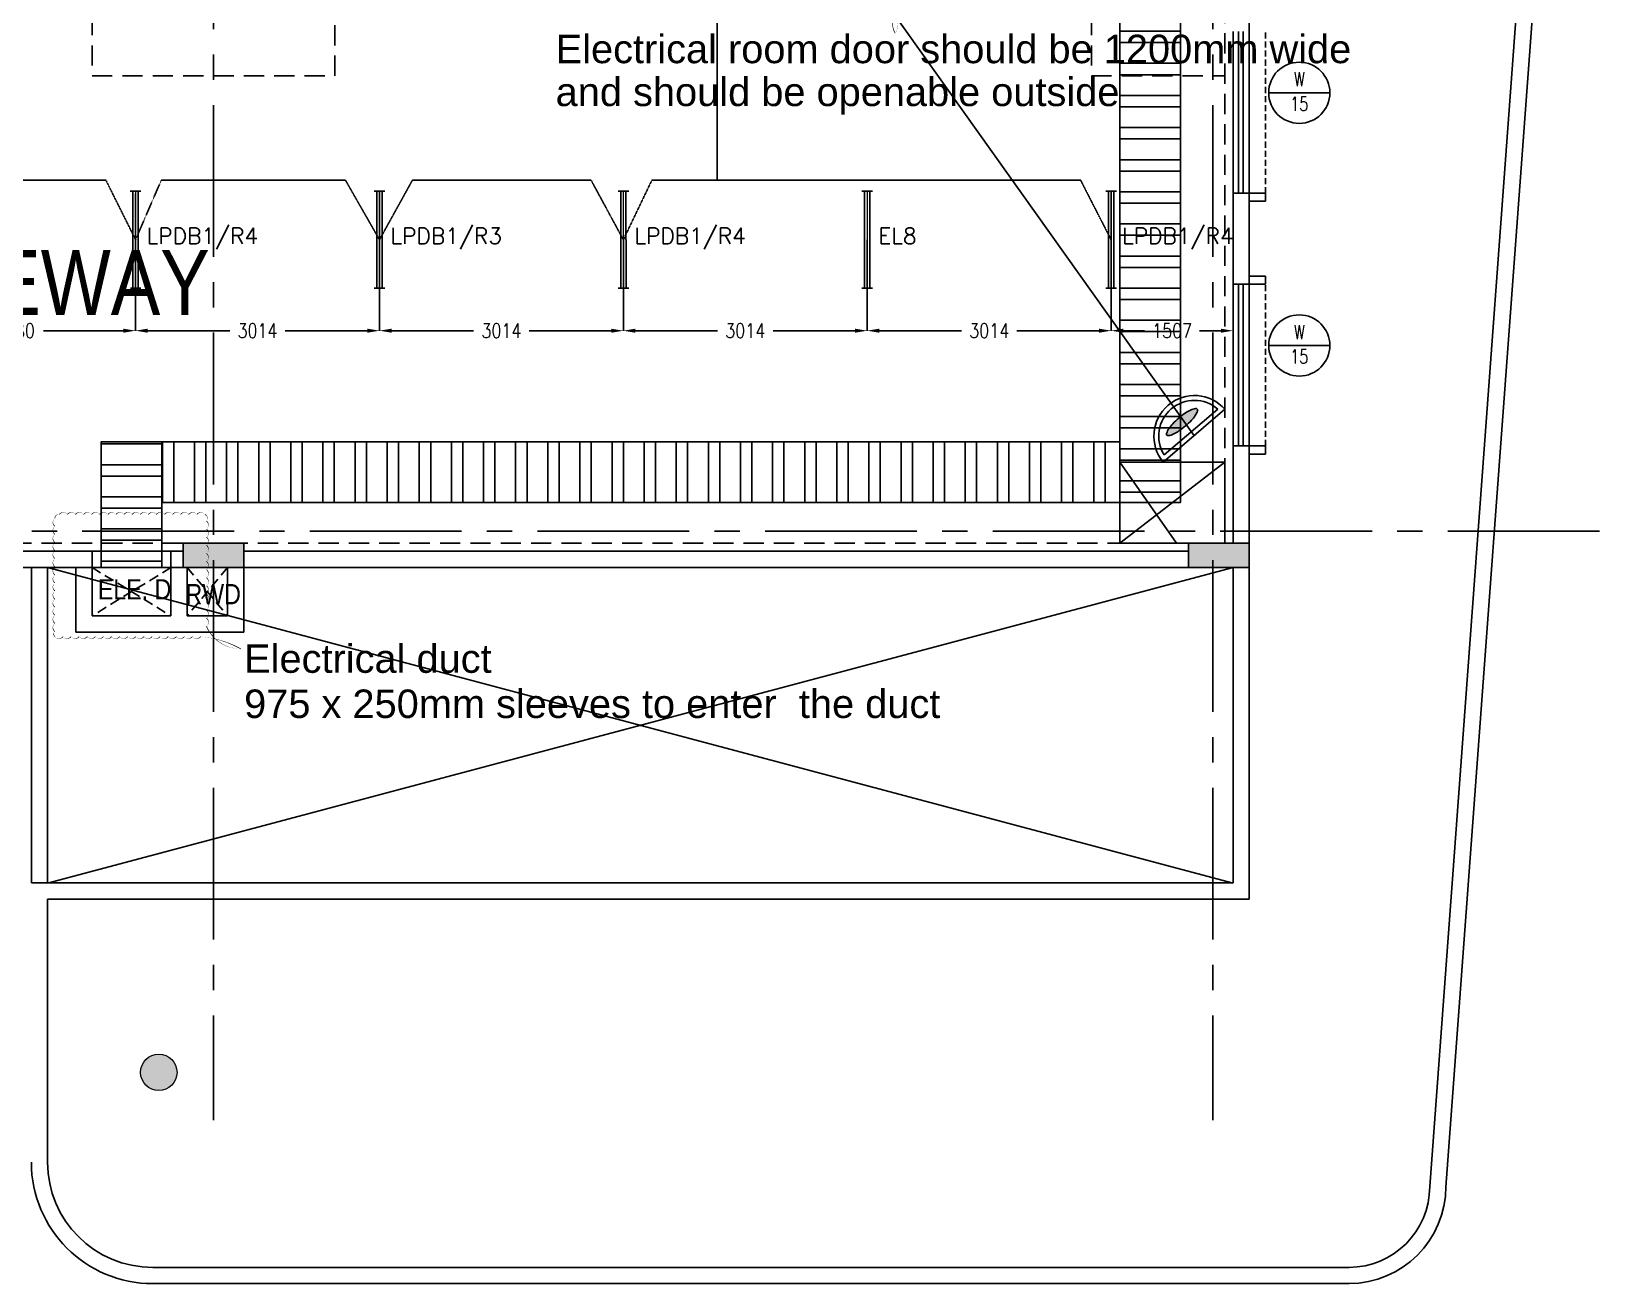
# Model space of a CAD drawing. Header units: millimetres. Extents: x 9951103 to 10069403, y -1438285 to -1363322.
# Drawn here: x 10024532 to 10043911, y -1432343 to -1416869 of the extents above; entities that cross this region are included whole.
import ezdxf
from ezdxf.enums import TextEntityAlignment as Align

# ---------------------------------------------------------------- set-up
doc = ezdxf.new("R2010")
doc.units = ezdxf.units.MM
doc.header["$MEASUREMENT"] = 0
doc.header["$PDMODE"] = 35
for name, pattern in [('CENTER2', [1.125, 0.75, -0.125, 0.125, -0.125]), ('DASHED', [0.75, 0.5, -0.25]), ('HIDDEN', [0.375, 0.25, -0.125]), ('HIDDEN2', [0.1875, 0.125, -0.0625])]:
    doc.linetypes.add(name, pattern=pattern)
for name, color, linetype in [('A-ABOV', 8, 'HIDDEN2'), ('A-GRID-100', 5, 'CENTER2'), ('A-ROOF-XLHT', 8, 'Continuous'), ('A-SYMB-OPNS', 8, 'Continuous'), ('A-TEXT-NOTE-100', 4, 'Continuous'), ('A-WALL-LOW', 8, 'Continuous'), ('A-WALL-MSNY', 3, 'Continuous'), ('A-WNDW', 4, 'Continuous'), ('Cable Tray Routing layout', 1, 'Continuous'), ('CCTV', 120, 'Continuous'), ('CCTV & PA LAYOUT', 21, 'Continuous'), ('ELE-CONDUIT', 8, 'DASHED'), ('Light', 142, 'Continuous'), ('POWER CONDUIT', 7, 'Continuous'), ('S TRUSS', 6, 'Continuous'), ('S-BEAM', 6, 'Continuous'), ('S-BEAMDASH', 4, 'HIDDEN'), ('S-COL', 200, 'Continuous'), ('S-CUTOUT', 11, 'Continuous'), ('S-GRID', 8, 'CENTER2'), ('S-HATH-CONC', 253, 'Continuous'), ('S-MIS', 8, 'Continuous')]:
    doc.layers.add(name, color=color, linetype=linetype)
for name, color, linetype, lineweight in [('ELE', 7, 'Continuous', 25), ('STR COL', 200, 'Continuous', 15), ('STR HATCH', 25, 'Continuous', 15)]:
    doc.layers.add(name, color=color, linetype=linetype, lineweight=lineweight)
doc.styles.add('ARIAL', font='arial.ttf', dxfattribs={"width": 0.8})
doc.styles.add('Ground$0$SIMPLEX', font='simplex.shx')
doc.styles.add('ROMANS-TITLE', font='ROMANS.shx', dxfattribs={"width": 0.8})
doc.styles.get("Standard").update_dxf_attribs({"font": 'arial.ttf'})
doc.dimstyles.new('A-100-DIM-INT', dxfattribs={"dimscale": 100, "dimtxt": 1.8, "dimasz": 1.5, "dimexe": 0, "dimexo": 0, "dimgap": 1, "dimtad": 0, "dimdec": 0, "dimdsep": 46, "dimtxsty": 'ROMANS-TITLE', "dimcen": 0.025, "dimclrd": 8, "dimclre": 8, "dimclrt": 7, "dimazin": 2, "dimtfac": 1, "dimtdec": 0, "dimtix": 1, "dimtmove": 2, "dimatfit": 3, "dimfxl": 1, "dimtolj": 1, "dimtzin": 0, "dimarcsym": 0})

# ---------------------------------------------------------------- blocks, each defined once
blk = doc.blocks.new('A-DOOR-NO-1')
at = {"layer": 'A-SYMB-OPNS'}
blk.add_line((-350, 0), (350, 0), dxfattribs=at)
blk.add_circle((0, 0), 350, dxfattribs=at)
at = {"layer": 'A-SYMB-OPNS', "style": 'ROMANS-TITLE', "width": 0.75}
for tag, p in [('TYPE', (0, 154)), ('DOOR-NO', (0, -127))]:
    blk.add_attdef(tag, text='', height=160, dxfattribs=at).set_placement(p, align=Align.MIDDLE)
blk = doc.blocks.new('A$C3E527FA5')
at = {"layer": 'S-HATH-CONC'}
for points in [[(63494.5, 6830.8), (64244.5, 6830.8), (64244.5, 7130.8), (63494.5, 7130.8)], [(75919.1, 6830.8), (76669.1, 6830.8), (76669.1, 7130.8), (75919.1, 7130.8)]]:
    blk.add_hatch(color=8, dxfattribs=at).paths.add_polyline_path(points)
at = {"layer": 'A-GRID-100', "color": 8, "linetype": 'CENTER2', "ltscale": 2500}
for p, q in [((63869.5, 54731.7), (63869.5, 2245.6)), ((76219.1, 54731.7), (76219.1, 2245.6)), ((80999.3, 7280.1), (1006.7, 7280.1))]:
    blk.add_line(p, q, dxfattribs=at)
at = {"layer": 'A-WALL-MSNY', "color": 8}
blk.add_line((76669.1, 7030.8), (76669.1, 6830.8), dxfattribs=at)
at = {"layer": 'S-COL', "color": 8}
for points in [[(63494.5, 6830.8), (64244.5, 6830.8), (64244.5, 7130.8), (63494.5, 7130.8)], [(75919.1, 6830.8), (76669.1, 6830.8), (76669.1, 7130.8), (75919.1, 7130.8)]]:
    blk.add_lwpolyline(points, close=True, dxfattribs=at)
blk = doc.blocks.new('A$C38CA724D')
at = {"layer": 'S-GRID', "color": 8, "linetype": 'CENTER2', "ltscale": 2500}
for p, q in [((63869.5, 54731.7), (63869.5, 0)), ((76219.1, 54731.7), (76219.1, 0)), ((80999.3, 7280.1), (1006.7, 7280.1))]:
    blk.add_line(p, q, dxfattribs=at)
blk = doc.blocks.new('REV COL LAYOUT')
at = {"layer": 'STR HATCH'}
for points in [[(55963, -35327), (56713, -35327), (56713, -35027), (55963, -35027)], [(68388, -35327), (69138, -35327), (69138, -35027), (68388, -35027)]]:
    blk.add_hatch(color=8, dxfattribs=at).paths.add_polyline_path(points)
h = blk.add_hatch(color=8, dxfattribs=at)
edge = h.paths.add_edge_path()
edge.add_arc((55663, -41567), 225, 0, 360)
at = {"layer": 'STR COL', "color": 8}
for points in [[(55963, -35327), (56713, -35327), (56713, -35027), (55963, -35027)], [(68388, -35327), (69138, -35327), (69138, -35027), (68388, -35027)]]:
    blk.add_lwpolyline(points, close=True, dxfattribs=at)
blk.add_circle((55663, -41567), 225, dxfattribs=at)
blk.add_circle((55663, -41567), 225, dxfattribs=at)
blk = doc.blocks.new('A$C1FD4616B')
at = {"layer": 'S-MIS', "color": 8}
for p, q in [((69946, 10770), (71781, 35619)), ((70146, 10762), (71982, 35619)), ((52666, 16021), (52666, 18419)), ((67516, 18420), (67516, 14520)), ((67716, 18420), (67716, 14320)), ((67716, 16220), (67716, 14320)), ((52666, 14520), (52666, 16021)), ((52666, 14520), (67516, 14520)), ((52866, 11069), (52866, 14320)), ((52866, 14320), (67716, 14320)), ((54166, 9769), (68951, 9769)), ((54166, 9569), (68951, 9569))]:
    blk.add_line(p, q, dxfattribs=at)
for centre, radius, start, end in [((54166, 11069), 1500, 180, 270), ((54166, 11069), 1300, 180, 270), ((68946, 10770), 1000, 270, 0), ((68946, 10770), 1200, 270, 0)]:
    blk.add_arc(centre, radius, start, end, dxfattribs=at)
blk = doc.blocks.new('FTL')
at = {"color": 30}
for p, q in [((-757, 75), (-757, -73)), ((-757, 38), (600, 36)), ((600, 74), (600, -75)), ((-757, -36), (600, -37))]:
    blk.add_line(p, q, dxfattribs=at)
at = {"color": 30, "ltscale": 450, "const_width": 20}
blk.add_lwpolyline([(-757, 1), (600, -1)], dxfattribs=at)
at = {"color": 30}
for tag, p in [('TYPE', (568, 0, 0)), ('WATTS', (568, -6, 0))]:
    blk.add_attdef(tag, p, '', height=2.5, dxfattribs=at)
blk = doc.blocks.new('*D163')
at = {"color": 8, "lineweight": -2}
for p, q in [((10037874, -1419444), (10037874, -1420568)), ((10039381, -1419444), (10039381, -1420568)), ((10038024, -1420568), (10038288, -1420568)), ((10039231, -1420568), (10038968, -1420568))]:
    blk.add_line(p, q, dxfattribs=at)
at = {"color": 8}
for points in [[(10038024, -1420543), (10038024, -1420593), (10037874, -1420568)], [(10039231, -1420593), (10039231, -1420543), (10039381, -1420568)]]:
    blk.add_solid(points, dxfattribs=at)
at = {"layer": 'Defpoints', "color": 0}
for p in [(10037874, -1419444), (10039381, -1419444), (10039381, -1420568)]:
    blk.add_point(p, dxfattribs=at)
at = {"color": 7, "insert": (10038628, -1420568), "char_height": 180, "attachment_point": 5, "style": 'ROMANS-TITLE'}
blk.add_mtext('\\A1;1507', dxfattribs=at)
blk = doc.blocks.new('*D164')
at = {"color": 8, "lineweight": -2}
for p, q in [((10034861, -1419444), (10034861, -1420568)), ((10037874, -1419444), (10037874, -1420568)), ((10035011, -1420568), (10036024, -1420568)), ((10037724, -1420568), (10036711, -1420568))]:
    blk.add_line(p, q, dxfattribs=at)
at = {"color": 8}
for points in [[(10035011, -1420543), (10035011, -1420593), (10034861, -1420568)], [(10037724, -1420593), (10037724, -1420543), (10037874, -1420568)]]:
    blk.add_solid(points, dxfattribs=at)
at = {"layer": 'Defpoints', "color": 0}
for p in [(10034861, -1419444), (10037874, -1419444), (10034861, -1420568)]:
    blk.add_point(p, dxfattribs=at)
at = {"color": 7, "insert": (10036368, -1420568), "char_height": 180, "attachment_point": 5, "style": 'ROMANS-TITLE'}
blk.add_mtext('\\A1;3014', dxfattribs=at)
blk = doc.blocks.new('*D165')
at = {"color": 8, "lineweight": -2}
for p, q in [((10031847, -1419444), (10031847, -1420568)), ((10034861, -1419444), (10034861, -1420568)), ((10031997, -1420568), (10033011, -1420568)), ((10034711, -1420568), (10033697, -1420568))]:
    blk.add_line(p, q, dxfattribs=at)
at = {"color": 8}
for points in [[(10031997, -1420543), (10031997, -1420593), (10031847, -1420568)], [(10034711, -1420593), (10034711, -1420543), (10034861, -1420568)]]:
    blk.add_solid(points, dxfattribs=at)
at = {"layer": 'Defpoints', "color": 0}
for p in [(10031847, -1419444), (10034861, -1419444), (10031847, -1420568)]:
    blk.add_point(p, dxfattribs=at)
at = {"color": 7, "insert": (10033354, -1420568), "char_height": 180, "attachment_point": 5, "style": 'ROMANS-TITLE'}
blk.add_mtext('\\A1;3014', dxfattribs=at)
blk = doc.blocks.new('*D166')
at = {"color": 8, "lineweight": -2}
for p, q in [((10028834, -1419444), (10028834, -1420568)), ((10031847, -1419444), (10031847, -1420568)), ((10028984, -1420568), (10029997, -1420568)), ((10031697, -1420568), (10030684, -1420568))]:
    blk.add_line(p, q, dxfattribs=at)
at = {"color": 8}
for points in [[(10028984, -1420543), (10028984, -1420593), (10028834, -1420568)], [(10031697, -1420593), (10031697, -1420543), (10031847, -1420568)]]:
    blk.add_solid(points, dxfattribs=at)
at = {"layer": 'Defpoints', "color": 0}
for p in [(10028834, -1419444), (10031847, -1419444), (10028834, -1420568)]:
    blk.add_point(p, dxfattribs=at)
at = {"color": 7, "insert": (10030340, -1420568), "char_height": 180, "attachment_point": 5, "style": 'ROMANS-TITLE'}
blk.add_mtext('\\A1;3014', dxfattribs=at)
blk = doc.blocks.new('*D167')
at = {"color": 8, "lineweight": -2}
for p, q in [((10025819, -1418871), (10025819, -1420568)), ((10028834, -1419444), (10028834, -1420568)), ((10025969, -1420568), (10026983, -1420568)), ((10028684, -1420568), (10027670, -1420568))]:
    blk.add_line(p, q, dxfattribs=at)
at = {"color": 8}
for points in [[(10025969, -1420543), (10025969, -1420593), (10025819, -1420568)], [(10028684, -1420593), (10028684, -1420543), (10028834, -1420568)]]:
    blk.add_solid(points, dxfattribs=at)
at = {"layer": 'Defpoints', "color": 0}
for p in [(10025819, -1418871), (10028834, -1419444), (10025819, -1420568)]:
    blk.add_point(p, dxfattribs=at)
at = {"color": 7, "insert": (10027326, -1420568), "char_height": 180, "attachment_point": 5, "style": 'ROMANS-TITLE'}
blk.add_mtext('\\A1;3014', dxfattribs=at)
blk = doc.blocks.new('*D168')
at = {"color": 8, "lineweight": -2}
for p, q in [((10025819, -1418871), (10025819, -1420568)), ((10022839, -1419444), (10022839, -1420568)), ((10022989, -1420568), (10023975, -1420568)), ((10025669, -1420568), (10024683, -1420568))]:
    blk.add_line(p, q, dxfattribs=at)
at = {"color": 8}
for points in [[(10022989, -1420543), (10022989, -1420593), (10022839, -1420568)], [(10025669, -1420593), (10025669, -1420543), (10025819, -1420568)]]:
    blk.add_solid(points, dxfattribs=at)
at = {"layer": 'Defpoints', "color": 0}
for p in [(10025819, -1418871), (10022839, -1419444), (10022839, -1420568)]:
    blk.add_point(p, dxfattribs=at)
at = {"color": 7, "insert": (10024329, -1420568), "char_height": 180, "attachment_point": 5, "style": 'ROMANS-TITLE'}
blk.add_mtext('\\A1;2980', dxfattribs=at)
blk = doc.blocks.new('CD54F')
at = {"layer": 'CCTV'}
h = blk.add_hatch(color=1, dxfattribs=at)
edge = h.paths.add_edge_path()
edge.add_arc((-0.16, -32.88), 47.72, 90, 96.12942)
edge.add_arc((-2.54, -10.69), 25.4, 96.12942, 104.53445)
edge.add_arc((-6.12, 3.12), 11.13, 104.53445, 122.04273)
edge.add_arc((-11.44, 11.63), 1.1, 122.04273, 180)
edge.add_arc((-11.44, 11.63), 1.1, 180, 237.95727)
edge.add_arc((-6.12, 20.13), 11.13, 237.95727, 255.46555)
edge.add_arc((-2.54, 33.94), 25.4, 255.46555, 263.87058)
edge.add_arc((-0.16, 56.13), 47.72, 263.87058, 270)
edge.add_arc((-0.16, 56.13), 47.72, 270, 276.12942)
edge.add_arc((2.23, 33.94), 25.4, 276.12942, 284.53445)
edge.add_arc((5.81, 20.13), 11.13, 284.53445, 302.04273)
edge.add_arc((11.13, 11.63), 1.1, 302.04273, 360)
edge.add_arc((11.13, 11.63), 1.1, 360, 417.95727)
edge.add_arc((5.81, 3.12), 11.13, 57.95727, 75.46555)
edge.add_arc((2.23, -10.69), 25.4, 75.46555, 83.87058)
edge.add_arc((-0.16, -32.88), 47.72, 83.87058, 90)
at = {"layer": 'CCTV', "color": 1}
for p, q in [((-25.19, 0.38), (25.19, 0.38)), ((-21.93, 3.38), (21.93, 3.38))]:
    blk.add_line(p, q, dxfattribs=at)
blk.add_lwpolyline([(-0.16, 14.84, 0.026751), (-5.25, 14.56, 0.03669), (-8.91, 13.9, 0.076543), (-12.03, 12.56, 0.258419), (-12.54, 11.63, 0.258419), (-12.03, 10.69, 0.076543), (-8.91, 9.36, 0.03669), (-5.25, 8.69, 0.026751), (-0.16, 8.42, 0.026751), (4.94, 8.69, 0.03669), (8.6, 9.36, 0.076543), (11.71, 10.69, 0.258419), (12.23, 11.63, 0.258419), (11.71, 12.56, 0.076543), (8.6, 13.9, 0.03669), (4.94, 14.56, 0.026751)], format="xyb", close=True, dxfattribs=at)
for radius, start, end in [(25.19, 0.86838, 179.13162), (22.19, 8.76656, 171.23344)]:
    blk.add_arc((0, 0), radius, start, end, dxfattribs=at)

msp = doc.modelspace()

# ---------------------------------------------------------------- hatches: boundary and pattern name
at = {"layer": 'Cable Tray Routing layout'}
h = msp.add_hatch(dxfattribs=at)
h.set_pattern_fill('STEEL', color=140, scale=125, angle=135, style=0)
h.set_pattern_definition([(180, (9986427.5, -2582489.4), (0, -396.875), []), (180, (9986287.2, -2582629.7), (0, -396.875), [])])
h.paths.add_polyline_path([(10037981.3, -1422692.9), (10037981.3, -1415792.9), (10038731.3, -1415792.9), (10038731.3, -1422692.9)])
h = msp.add_hatch(dxfattribs=at)
h.set_pattern_fill('STEEL', color=140, scale=125, angle=135, style=0)
h.set_pattern_definition([(180, (9973840.2, -2588639.38), (-2e-14, -396.875), []), (180, (9973699.9, -2588779.7), (-2e-14, -396.875), [])])
h.paths.add_polyline_path([(10025394, -1421942.9), (10025394, -1423494.4), (10026144, -1423494.4), (10026144, -1421942.9)])
h = msp.add_hatch(dxfattribs=at)
h.set_pattern_fill('STEEL', color=140, scale=125, angle=45, style=0)
h.set_pattern_definition([(90, (8861859.5, -1370389.17), (-396.875, 0), []), (90, (8861719.17, -1370248.85), (-396.875, 0), [])])
h.paths.add_polyline_path([(10026144, -1421942.9), (10026144, -1422692.9), (10037981.3, -1422692.9), (10037981.3, -1421942.9)])

# ---------------------------------------------------------------- linework, layer by layer
at = {"color": 8}
msp.add_lwpolyline([(10039581.3, -1423492.9), (10027156.7, -1423493.7), (10027156.7, -1424292.2), (10025081.3, -1424292.2), (10025081.3, -1423493.7), (10016656.6, -1423493.7), (10016656.6, -1424292.2), (10015906.6, -1424292.2), (10015906.6, -1423492.9), (10006231.5, -1423493.7), (10006231.5, -1424292.2), (10005481.5, -1424292.2), (10005481.5, -1423192.9), (10006031.5, -1423192.9), (10006031.5, -1386392.2), (10006031.5, -1386392.2), (10006031.5, -1385392.2), (10006031.5, -1385392.2), (10006031.5, -1380092.6), (10025081.3, -1380092.6), (10025081.3, -1379294.1), (10027156.7, -1379294.1), (10027156.7, -1380093.4), (10039581.3, -1380093.4)], close=True, dxfattribs=at)
at = {"layer": 'A-ABOV', "color": 8, "ltscale": 600}
for p, q in [((10039781.3, -1418868.8), (10039781.3, -1416869.2)), ((10039781.3, -1421991.7), (10039781.3, -1419992.1))]:
    msp.add_line(p, q, dxfattribs=at)
at = {"layer": 'A-ROOF-XLHT', "color": 8, "linetype": 'DASHED', "ltscale": 250}
for p, q in [((10025281.3, -1423493), (10026256.7, -1424092.2)), ((10026256.7, -1423493.7), (10025281.3, -1424092.2)), ((10026456.7, -1423493), (10026956.7, -1424092.2)), ((10026956.7, -1423493), (10026456.7, -1424092.2))]:
    msp.add_line(p, q, dxfattribs=at)
at = {"layer": 'A-WALL-LOW'}
for p, q in [((10037981.3, -1422190.9), (10038681.3, -1423192.9)), ((10039281.2, -1422190.9), (10037981.3, -1423192.9)), ((10037981.3, -1422190.9), (10038681.3, -1423192.9)), ((10039281.2, -1422190.9), (10037981.3, -1423192.9))]:
    msp.add_line(p, q, dxfattribs=at)
at = {"layer": 'A-WALL-MSNY', "color": 8}
for p, q in [((10039381.3, -1418868.8), (10039581.3, -1418868.8)), ((10039381.3, -1419992.1), (10039381.3, -1418868.8)), ((10039581.3, -1418868.8), (10039781.3, -1418868.8)), ((10039581.3, -1419892.1), (10039581.3, -1418968.8)), ((10039581.3, -1418968.8), (10039781.3, -1418968.8)), ((10039781.3, -1418868.8), (10039781.3, -1418968.8)), ((10039581.3, -1419892.1), (10039781.3, -1419892.1)), ((10039781.3, -1419992.1), (10039781.3, -1419892.1)), ((10039381.3, -1419992.1), (10039781.3, -1419992.1)), ((10039381.3, -1419992.1), (10039581.3, -1419992.1)), ((10039381.3, -1421991.7), (10039781.3, -1421991.7)), ((10039381.3, -1423192.9), (10039381.3, -1421991.7)), ((10039581.3, -1423192.9), (10039581.3, -1421991.7)), ((10039781.3, -1421991.7), (10039781.3, -1422091.7)), ((10039581.3, -1422091.7), (10039781.3, -1422091.7)), ((10016656.6, -1423293.7), (10026406.7, -1423293.7)), ((10027156.7, -1423293.7), (10038831.3, -1423293.7)), ((10016656.6, -1423493.7), (10025081.3, -1423493.7)), ((10025081.3, -1423493.7), (10025081.3, -1424292.2)), ((10026256.7, -1423493), (10025281.3, -1423493)), ((10025281.3, -1423493), (10025281.3, -1424092.2)), ((10026256.7, -1423493.7), (10026256.7, -1424092.2)), ((10026456.7, -1423493), (10026456.7, -1424092.2)), ((10026956.7, -1423493), (10026956.7, -1424092.2)), ((10027156.7, -1423493.7), (10027156.7, -1424292.2)), ((10038831.3, -1423493.7), (10027156.7, -1423493.7)), ((10026256.7, -1424092.2), (10025281.3, -1424092.2)), ((10026956.7, -1424092.2), (10026456.7, -1424092.2)), ((10025081.3, -1424292.2), (10027156.7, -1424292.2))]:
    msp.add_line(p, q, dxfattribs=at)
at = {"layer": 'A-WNDW', "color": 8}
for p, q in [((10039381.3, -1418868.8), (10039381.3, -1416869.2)), ((10039449.7, -1418868.8), (10039449.7, -1416869.2)), ((10039505.4, -1418868.8), (10039505.4, -1416869.2)), ((10039381.3, -1419992.1), (10039381.3, -1421991.7)), ((10039449.7, -1419992.1), (10039449.7, -1421991.7)), ((10039505.4, -1419992.1), (10039505.4, -1421991.7))]:
    msp.add_line(p, q, dxfattribs=at)
at = {"layer": 'Cable Tray Routing layout', "color": 140}
for points in [[(10037981.3, -1422692.9), (10037981.3, -1415792.9), (10038731.3, -1415792.9), (10038731.3, -1422692.9)], [(10025394, -1423494.4), (10025394, -1421942.9), (10026144, -1421942.9), (10026144, -1423494.4)], [(10026144, -1421942.9), (10037981.3, -1421942.9), (10037981.3, -1422692.9), (10026144, -1422692.9)]]:
    msp.add_lwpolyline(points, close=True, dxfattribs=at)
at = {"layer": 'ELE', "color": 7}
msp.add_lwpolyline([(10035308.3, -1416600.5, 0, 10, 0.4951981), (10035207.6, -1416892.8, 0, 10, 0.4985382), (10035108.3, -1416600.5, 0, 10, -0.5)], format="xyseb", dxfattribs=at)
msp.add_lwpolyline([(10024822.7, -1424347.5, 0, 10, 0.5), (10024922.7, -1424347.5, 0, 10, 0.5), (10025022.7, -1424347.5, 0, 10, 0.5), (10025122.7, -1424347.5, 0, 10, 0.5), (10025222.7, -1424347.5, 0, 10, 0.5), (10025322.7, -1424347.5, 0, 10, 0.5), (10025422.7, -1424347.5, 0, 10, 0.5), (10025522.7, -1424347.5, 0, 10, 0.5), (10025622.7, -1424347.5, 0, 10, 0.5), (10025722.7, -1424347.5, 0, 10, 0.5), (10025822.7, -1424347.5, 0, 10, 0.5), (10025922.7, -1424347.5, 0, 10, 0.5), (10026022.7, -1424347.5, 0, 10, 0.5), (10026122.7, -1424347.5, 0, 10, 0.5), (10026222.7, -1424347.5, 0, 10, 0.5), (10026322.7, -1424347.5, 0, 10, 0.5), (10026422.7, -1424347.5, 0, 10, 0.5), (10026522.7, -1424347.5, 0, 10, 0.5), (10026622.7, -1424347.5, 0, 10, -0.1080363), (10027118.5, -1424499, 0, 10, -0.3011911), (10026695.1, -1424219.9, 0, 10, 0.5), (10026695.1, -1424119.9, 0, 10, 0.5), (10026695.1, -1424019.9, 0, 10, 0.5), (10026695.1, -1423919.9, 0, 10, 0.5), (10026695.1, -1423819.9, 0, 10, 0.5), (10026695.1, -1423719.9, 0, 10, 0.5), (10026695.1, -1423619.9, 0, 10, 0.5), (10026695.1, -1423519.9, 0, 10, 0.5), (10026695.1, -1423419.9, 0, 10, 0.5), (10026695.1, -1423319.9, 0, 10, 0.5), (10026695.1, -1423219.9, 0, 10, 0.5), (10026695.1, -1423119.9, 0, 10, 0.5), (10026695.1, -1423019.9, 0, 10, 0.5), (10026695.1, -1422919.9, 0, 10, 0.5), (10026676.4, -1422838.5, 0, 10, 0.5), (10026576.4, -1422838.5, 0, 10, 0.5), (10026476.4, -1422838.5, 0, 10, 0.5), (10026376.4, -1422838.5, 0, 10, 0.5), (10026276.4, -1422838.5, 0, 10, 0.5), (10026176.4, -1422838.5, 0, 10, 0.5), (10026076.4, -1422838.5, 0, 10, 0.5), (10025976.4, -1422838.5, 0, 10, 0.5), (10025876.4, -1422838.5, 0, 10, 0.5), (10025776.4, -1422838.5, 0, 10, 0.5), (10025676.4, -1422838.5, 0, 10, 0.5), (10025576.4, -1422838.5, 0, 10, 0.5), (10025476.4, -1422838.5, 0, 10, 0.5), (10025376.4, -1422838.5, 0, 10, 0.5), (10025276.4, -1422838.5, 0, 10, 0.5), (10025176.4, -1422838.5, 0, 10, 0.5), (10025076.4, -1422838.5, 0, 10, 0.5), (10024976.4, -1422838.5, 0, 10, 0.5), (10024876.4, -1422838.5, 0, 10, 0.5), (10024822.7, -1422884.8, 0, 10, 0.5), (10024822.7, -1422984.8, 0, 10, 0.5), (10024822.7, -1423084.8, 0, 10, 0.5), (10024822.7, -1423184.8, 0, 10, 0.5), (10024822.7, -1423284.8, 0, 10, 0.5), (10024822.7, -1423384.8, 0, 10, 0.5), (10024822.7, -1423484.8, 0, 10, 0.5), (10024822.7, -1423584.8, 0, 10, 0.5), (10024822.7, -1423684.8, 0, 10, 0.5), (10024822.7, -1423784.8, 0, 10, 0.5), (10024822.7, -1423884.8, 0, 10, 0.5), (10024822.7, -1423984.8, 0, 10, 0.5), (10024822.7, -1424084.8, 0, 10, 0.5), (10024822.7, -1424184.8, 0, 10, 0.5), (10024822.7, -1424284.8, 0, 10, 0.5)], format="xyseb", close=True, dxfattribs=at)
at = {"layer": 'ELE', "color": 3}
msp.add_lwpolyline([(10025281.3, -1423293.8), (10026256.7, -1423293.7), (10026256.7, -1423494.4), (10025281.3, -1423494.4)], close=True, dxfattribs=at)
at = {"layer": 'ELE-CONDUIT', "color": 30}
for points in [[(10033007.9, -1412564.8), (10033007.9, -1418706)], [(10020074.7, -1418706), (10025452.1, -1418706), (10025819.3, -1419443.8), (10026137.8, -1418706), (10028411.5, -1418706), (10028833.6, -1419443.8), (10029241.9, -1418706), (10031447.1, -1418706), (10031847.2, -1419443.8), (10032200.6, -1418706), (10037496.4, -1418706), (10037874.5, -1419443.8)]]:
    msp.add_lwpolyline(points, dxfattribs=at)
at = {"layer": 'POWER CONDUIT', "color": 233}
msp.add_lwpolyline([(10025696.9, -1380093.4), (10025696.9, -1404471.9), (10026916, -1404471.9), (10027156.7, -1405368.1), (10038904.7, -1421870.9)], dxfattribs=at)
at = {"layer": 'S TRUSS', "color": 3}
for p, q in [((10016656.6, -1423492.9), (10026406.7, -1423493.7)), ((10024731.6, -1427392.9), (10024731.6, -1423493.6)), ((10027156.7, -1423492.9), (10038831.3, -1423492.9))]:
    msp.add_line(p, q, dxfattribs=at)
at = {"layer": 'S-BEAM', "color": 3, "ltscale": 1000}
for p, q in [((10039581.3, -1406118.1), (10039581.3, -1423492.9)), ((10039581.3, -1406118.1), (10039581.3, -1423492.9)), ((10039581.3, -1406118.1), (10039581.3, -1423492.9)), ((10039581.3, -1406118.1), (10039581.3, -1423492.9)), ((10037981.3, -1423192.9), (10037981.3, -1422190.9)), ((10039281.2, -1422190.9), (10037981.3, -1422190.9)), ((10037981.3, -1423192.9), (10037981.3, -1422190.9)), ((10039281.2, -1422190.9), (10037981.3, -1422190.9)), ((10037981.3, -1423192.9), (10037981.3, -1422190.9)), ((10039281.2, -1422190.9), (10037981.3, -1422190.9)), ((10037981.3, -1423192.9), (10037981.3, -1422190.9)), ((10039281.2, -1422190.9), (10037981.3, -1422190.9)), ((10039281.2, -1422190.9), (10039281.2, -1423192.9)), ((10039281.2, -1422190.9), (10039281.2, -1423192.9)), ((10039281.2, -1422190.9), (10039281.2, -1423192.9)), ((10039281.2, -1422190.9), (10039281.2, -1423192.9)), ((10038831.3, -1423192.9), (10037981.3, -1423192.9)), ((10038831.3, -1423192.9), (10037981.3, -1423192.9)), ((10038831.3, -1423192.9), (10037981.3, -1423192.9)), ((10038831.3, -1423192.9), (10037981.3, -1423192.9))]:
    msp.add_line(p, q, dxfattribs=at)
at = {"layer": 'S-BEAMDASH', "color": 3, "ltscale": 1000}
for p, q in [((10039281.3, -1416142.9), (10039281.3, -1422592.9)), ((10026406.7, -1423192.9), (10016656.6, -1423192.9)), ((10038831.3, -1423191.5), (10027156.7, -1423192.8)), ((10038831.3, -1423192.2), (10027156.7, -1423192.9))]:
    msp.add_line(p, q, dxfattribs=at)
msp.add_lwpolyline([(10025281.7, -1417417.9), (10028281.7, -1417417.9), (10028281.7, -1414417.9), (10025281.7, -1414417.9)], close=True, dxfattribs=at)
msp.add_lwpolyline([(10039281.3, -1414417.9), (10037631.3, -1414417.9), (10037631.3, -1417417.9), (10039281.3, -1417417.9)], dxfattribs=at)
at = {"layer": 'S-CUTOUT', "color": 8, "linetype": 'Continuous', "ltscale": 750}
for p, q in [((10024731.6, -1423493.6), (10039381.3, -1427392.9)), ((10039381.3, -1423493.7), (10024731.6, -1427392.9))]:
    msp.add_line(p, q, dxfattribs=at)

# ---------------------------------------------------------------- block references
at = {"color": 8}
msp.add_blockref('A$C3E527FA5', (9962912.1, -1430323.7), dxfattribs=at)
msp.add_blockref('A$C1FD4616B', (9971865.7, -1441912.4))
at = {"layer": 'A-SYMB-OPNS', "color": 8, "xscale": 1.08, "yscale": 1.08, "zscale": 1.08}
for p in [(10040199.6, -1417628.1), (10040199.6, -1420750.6)]:
    msp.add_blockref('A-DOOR-NO-1', p, dxfattribs=at).add_auto_attribs({'DOOR-NO': '15', 'TYPE': 'W'})
at = {"layer": 'CCTV & PA LAYOUT', "color": 60, "linetype": 'HIDDEN', "xscale": 19.91867999999999, "yscale": 19.91867999999999, "zscale": 19.91867999999999, "rotation": 40.49370138041949}
msp.add_blockref('CD54F', (10038904.7, -1421870.9), dxfattribs=at)
at = {"layer": 'ELE', "xscale": 0.8848, "yscale": 0.8848, "zscale": 0.8848, "rotation": 90.08149483496653}
for p in [(10025820.1, -1419374.4), (10028833.7, -1419374.4), (10031847.3, -1419374.4), (10034860.9, -1419374.4), (10037874.5, -1419374.4)]:
    msp.add_blockref('FTL', p, dxfattribs=at)
at = {"layer": 'S-BEAM', "ltscale": 1000}
msp.add_blockref('A$C38CA724D', (9962912.1, -1430323.8), dxfattribs=at)
at = {"layer": 'STR HATCH'}
msp.add_blockref('REV COL LAYOUT', (9970443.4, -1388165.7), dxfattribs=at)

# ---------------------------------------------------------------- texts
at = {"layer": 'A-TEXT-NOTE-100', "color": 8, "attachment_point": 1}
for s, insert, char_height, width in [('{\\fArial Narrow|b0|i0|c0|p34;6.90 WIDE  DRIVEWAY}', (10016908.3, -1419572.4), 800, 12618.104), ('\\pxt0;{\\fArial Narrow|b0|i0|c0|p34;ELE. D}', (10025353.4, -1423638.5), 250, 7229.961), ('\\pxt0;{\\fArial Narrow|b0|i0|c0|p34;RWD}', (10026436.8, -1423698.1), 250, 7229.961)]:
    msp.add_mtext(s, dxfattribs=dict(at, insert=insert, char_height=char_height, width=width))
at = {"layer": 'ELE', "color": 7, "style": 'ARIAL'}
for s, p in [('Electrical room door should be 1200mm wide', (10031010.5, -1417262.4)), ('and should be openable outside', (10031010.5, -1417792.4)), ('Electrical duct', (10027160.9, -1424795.6)), ('975 x 250mm sleeves to enter  the duct', (10027160.9, -1425353.8))]:
    msp.add_text(s, height=351.765, dxfattribs=at).set_placement(p)
at = {"layer": 'Light', "color": 7, "linetype": 'Continuous', "style": 'Ground$0$SIMPLEX'}
for s, p in [('LPDB1/R4', (10025957.1, -1419495.7)), ('LPDB1/R3', (10028970.7, -1419495.7)), ('LPDB1/R4', (10031984.3, -1419495.7)), ('LPDB1/R4', (10038011.5, -1419495.7))]:
    msp.add_text(s, height=197.19, dxfattribs=at).set_placement(p)
at = {"layer": 'Light', "color": 3, "linetype": 'Continuous', "style": 'Ground$0$SIMPLEX'}
msp.add_text('EL8', height=197.19, dxfattribs=at).set_placement((10034997.9, -1419495.7))

# ---------------------------------------------------------------- dimensions: what is measured, and where the dimension line sits
at = {"color": 6}
for base, p1, p2, picture, middle in [((10022838.8207, -1420567.5683), (10025819.2946, -1418871.3832, 0), (10022838.8207, -1419443.7966), '*D168', (10024329.0576, -1420567.5683)), ((10025819.3, -1420567.6), (10028833.6, -1419443.8), (10025819.3, -1418871.4, 0), '*D167', (10027326.5, -1420567.6)), ((10028833.6, -1420567.6), (10031847.2, -1419443.8), (10028833.6, -1419443.8), '*D166', (10030340.4, -1420567.6)), ((10031847.2, -1420567.6), (10034860.8, -1419443.8), (10031847.2, -1419443.8), '*D165', (10033354, -1420567.6)), ((10034860.8, -1420567.6), (10037874.5, -1419443.8), (10034860.8, -1419443.8), '*D164', (10036367.6, -1420567.6)), ((10039381.3, -1420567.6), (10037874.5, -1419443.8), (10039381.3, -1419443.8), '*D163', (10038627.9, -1420567.6))]:
    dim = msp.add_linear_dim(base=base, p1=p1, p2=p2, dimstyle='A-100-DIM-INT', dxfattribs=at)
    dim.commit()
    dim.dimension.update_dxf_attribs({"geometry": picture, "text_midpoint": middle})

doc.saveas('drawing.dxf')
